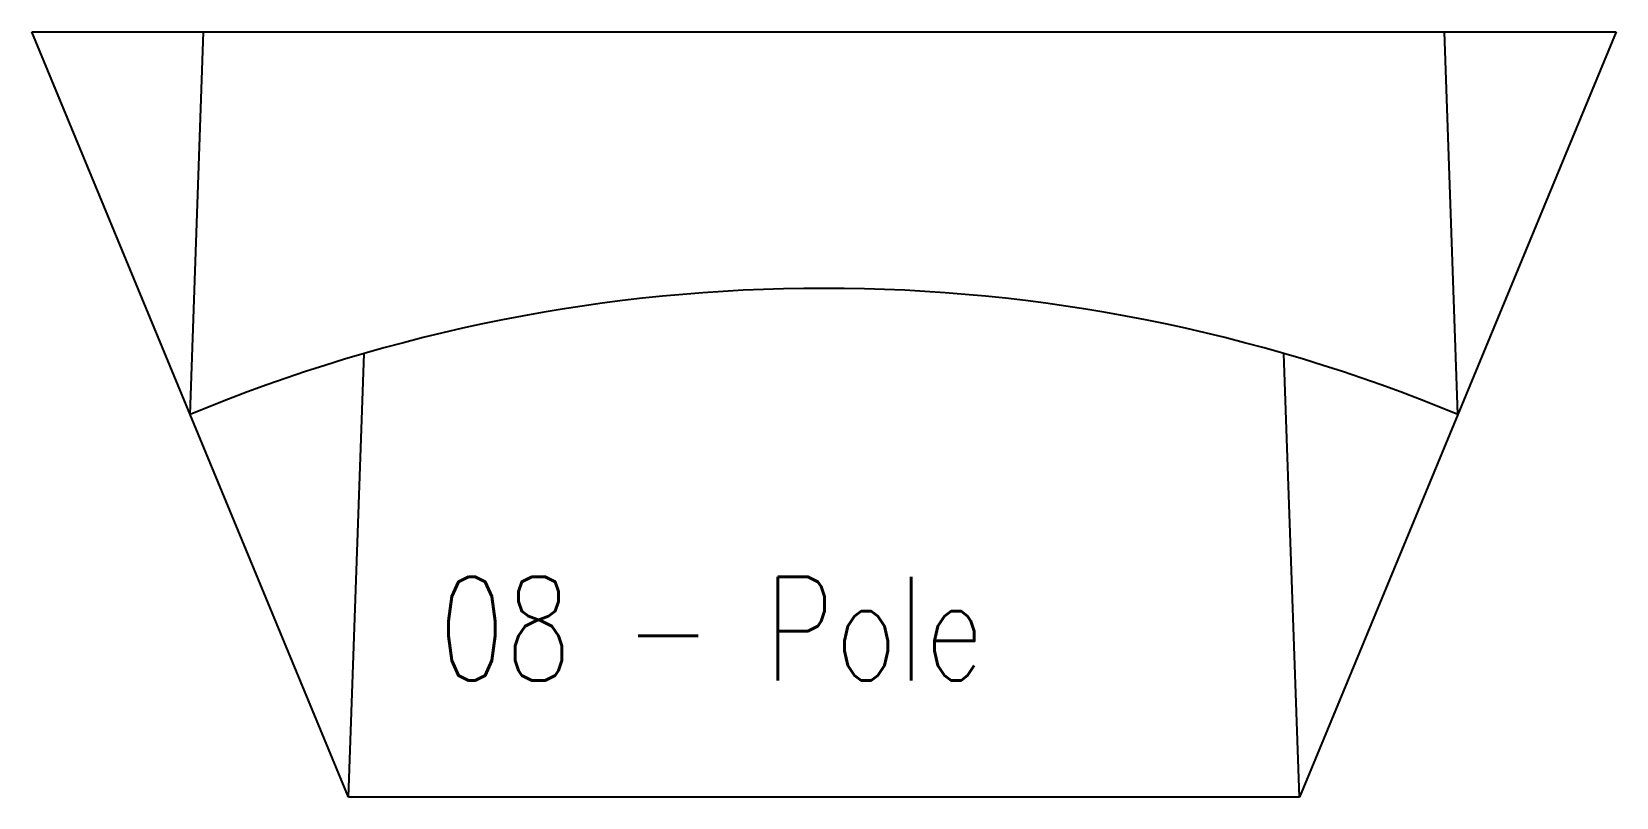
# Model space of a CAD drawing. Header units: millimetres. Extents: x 3 to 769, y 0 to 370.
import ezdxf

# ---------------------------------------------------------------- set-up
doc = ezdxf.new("R2010")
doc.units = ezdxf.units.MM
doc.layers.add('rozhrani', color=4, linetype='Continuous')
doc.layers.add('TTmoduly', color=3, linetype='Continuous')
doc.styles.add('romans', font='romans.shx', dxfattribs={"width": 0.75, "height": 200})

msp = doc.modelspace()

# ---------------------------------------------------------------- linework, layer by layer
at = {"layer": 'rozhrani'}
for p, q in [((80, 185), (86.45, 369.78)), ((692.29, 185), (685.84, 369.78)), ((156.54, 0.22), (164.02, 214.44)), ((615.76, 0.22), (608.28, 214.44))]:
    msp.add_line(p, q, dxfattribs=at)
at = {"layer": 'TTmoduly'}
for p, q in [((156.54, 0.22), (3.46, 369.78)), ((3.46, 369.78), (768.83, 369.78)), ((156.54, 0.22), (3.46, 369.78)), ((768.83, 369.78), (615.76, 0.22)), ((768.83, 369.78), (615.76, 0.22)), ((615.76, 0.22), (156.54, 0.22))]:
    msp.add_line(p, q, dxfattribs=at)
msp.add_arc((386.15, -554.1), 800, 67.5, 112.5, dxfattribs=at)

# ---------------------------------------------------------------- texts
at = {"layer": 'TTmoduly', "insert": (200, 106.67), "char_height": 50, "attachment_point": 1, "style": 'romans'}
msp.add_mtext_dynamic_manual_height_columns('08 - Pole', width=910, gutter_width=150, heights=[0], dxfattribs=at)

doc.saveas('drawing.dxf')
